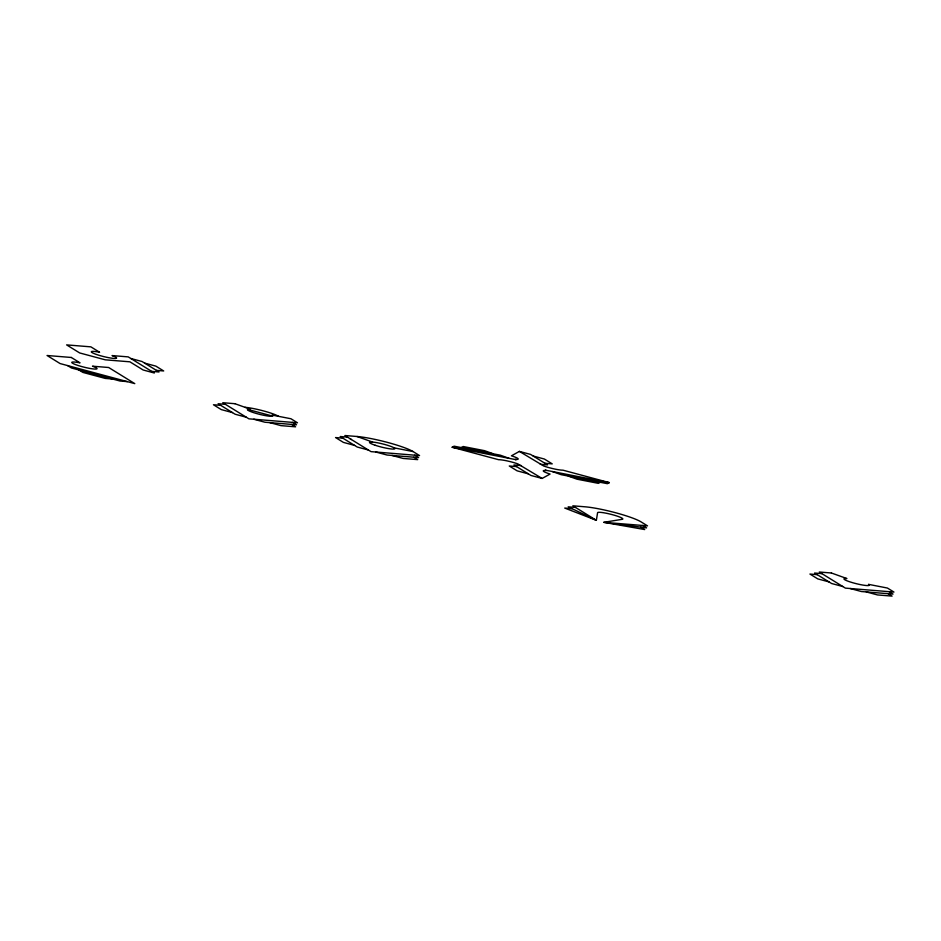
<?xml version="1.0" encoding="UTF-8"?>
<svg xmlns="http://www.w3.org/2000/svg" width="941" height="941" viewBox="0 0 941 941"><rect width="100%" height="100%" fill="white"/><g stroke="black" fill="none" stroke-linecap="round" stroke-linejoin="round"><path stroke-width="1.41" d="M552.414 471.547L561.142 474.676L607.392 483.686L609.333 482.627L545.298 470.159L546.25 470.5A13.009 1.67 14 0 0 550.05 474.064L542.122 478.451L517.821 463.889A13.009 1.67 14 0 0 498.554 459.69L452.174 447.246L454.115 446.187L500.353 455.197L509.093 458.326M461.231 447.575L463.172 446.516L484.521 450.668L493.249 453.809M540.275 464.301L547.556 464.901L530.583 454.421L519.385 451.409L511.445 455.809A13.009 1.67 14 0 1 515.256 459.373L516.197 459.714L452.174 447.246M600.276 482.298L598.335 483.345L576.986 479.192L568.258 476.064M156.394 370.366L163.687 370.966L155.841 366.12L144.643 363.12M151.724 371.389L159.005 371.977L142.032 361.509L130.834 358.497M112.567 379.023L105.286 378.423L82.879 372.413L78.962 369.989M127.317 381.623L120.036 381.023L71.492 367.99L67.576 365.567M225.405 404.324L218.124 403.736L235.097 414.216L246.307 417.228M220.735 405.348L213.454 404.759L221.288 409.594L232.486 412.605M357.027 436.495L344.888 435.518L371.013 451.633L419.557 455.573L413.028 451.539A33.805 4.352 14 0 0 394.432 444.375L391.185 443.423A33.805 4.352 14 0 0 357.027 436.495L372.53 442.058M347.5 437.13L340.219 436.53L357.192 447.01L368.39 450.021M342.83 438.141L335.549 437.553L343.383 442.388L354.581 445.399M350.111 438.741L351.416 439.541M544.945 463.29L552.226 463.878L544.392 459.043L533.194 456.032M521.22 465.56L513.939 464.972L530.924 475.452L542.122 478.451M516.55 466.583L509.269 465.995L517.103 470.829L528.313 473.841M575.469 507.422L568.188 506.834L596.359 520.314L597.57 512.81A13.009 1.67 14 0 1 612.344 514.668A13.009 1.67 14 0 1 621.919 519.35L603.828 522.326L644.703 529.56L640.786 527.136M572.01 508.658L564.729 508.069L596.359 520.314L572.857 505.811L584.996 506.799A33.805 4.352 14 0 1 619.143 513.715L622.401 514.668A33.805 4.352 14 0 1 640.997 521.843L647.526 525.866L603.828 522.326L646.585 527.889L642.668 525.478M821.893 573.622L814.6 573.034L831.585 583.502L842.783 586.514M817.223 574.645L809.93 574.045L817.776 578.891L828.974 581.891M394.079 447.857L413.028 451.539M609.333 482.627L562.989 470.182A13.009 1.67 14 0 1 543.686 465.983L519.385 451.409M247.683 409.406L272.572 416.087M269.832 422.627L281.03 425.638L295.592 426.826L291.675 424.403M391.915 455.432L403.124 458.443L417.686 459.62L413.769 457.208M253.776 419.227L264.974 422.238L296.533 424.803L292.616 422.38M375.859 452.033L387.069 455.032L418.627 457.597L414.71 455.185M866.308 591.924L877.506 594.935L892.08 596.112L888.163 593.7M850.252 588.525L861.45 591.536L893.009 594.089L889.092 591.677M245.013 407.312A20.279 2.611 14 0 1 278.618 416.345M115.672 358.427L115.108 358.45A13.009 1.67 14 0 1 111.744 358.18L110.662 358.027A13.009 1.67 14 0 1 92.606 352.899A13.009 1.67 14 0 1 99.593 352.228L90.877 346.853L66.611 344.888L79.667 352.946L105.239 359.815L129.882 361.815L143.138 369.989L154.336 373.001L128.223 356.886L112.038 355.569A13.009 1.67 14 0 1 115.672 358.427M71.328 357.474L47.05 355.498L60.106 363.567L134.786 383.622L108.662 367.508L92.477 366.19A13.009 1.67 14 0 1 92.536 368.848A13.009 1.67 14 0 1 73.469 363.72A13.009 1.67 14 0 1 80.032 362.85L71.328 357.474M234.932 403.701L222.794 402.713L248.918 418.839L297.474 422.78L290.934 418.745L271.984 415.052A13.009 1.67 14 0 1 257.975 413.922A13.009 1.67 14 0 1 250.435 409.264L234.932 403.701M831.409 572.998L819.282 572.01L845.394 588.125L893.95 592.065L887.422 588.043L868.472 584.349A13.009 1.67 14 0 1 854.452 583.208A13.009 1.67 14 0 1 846.912 578.562L831.409 572.998M375.188 445.258A13.009 1.67 14 0 0 394.832 448.751A13.009 1.67 14 0 0 376.659 442.635A13.009 1.67 14 0 0 375.188 445.258"/></g></svg>
